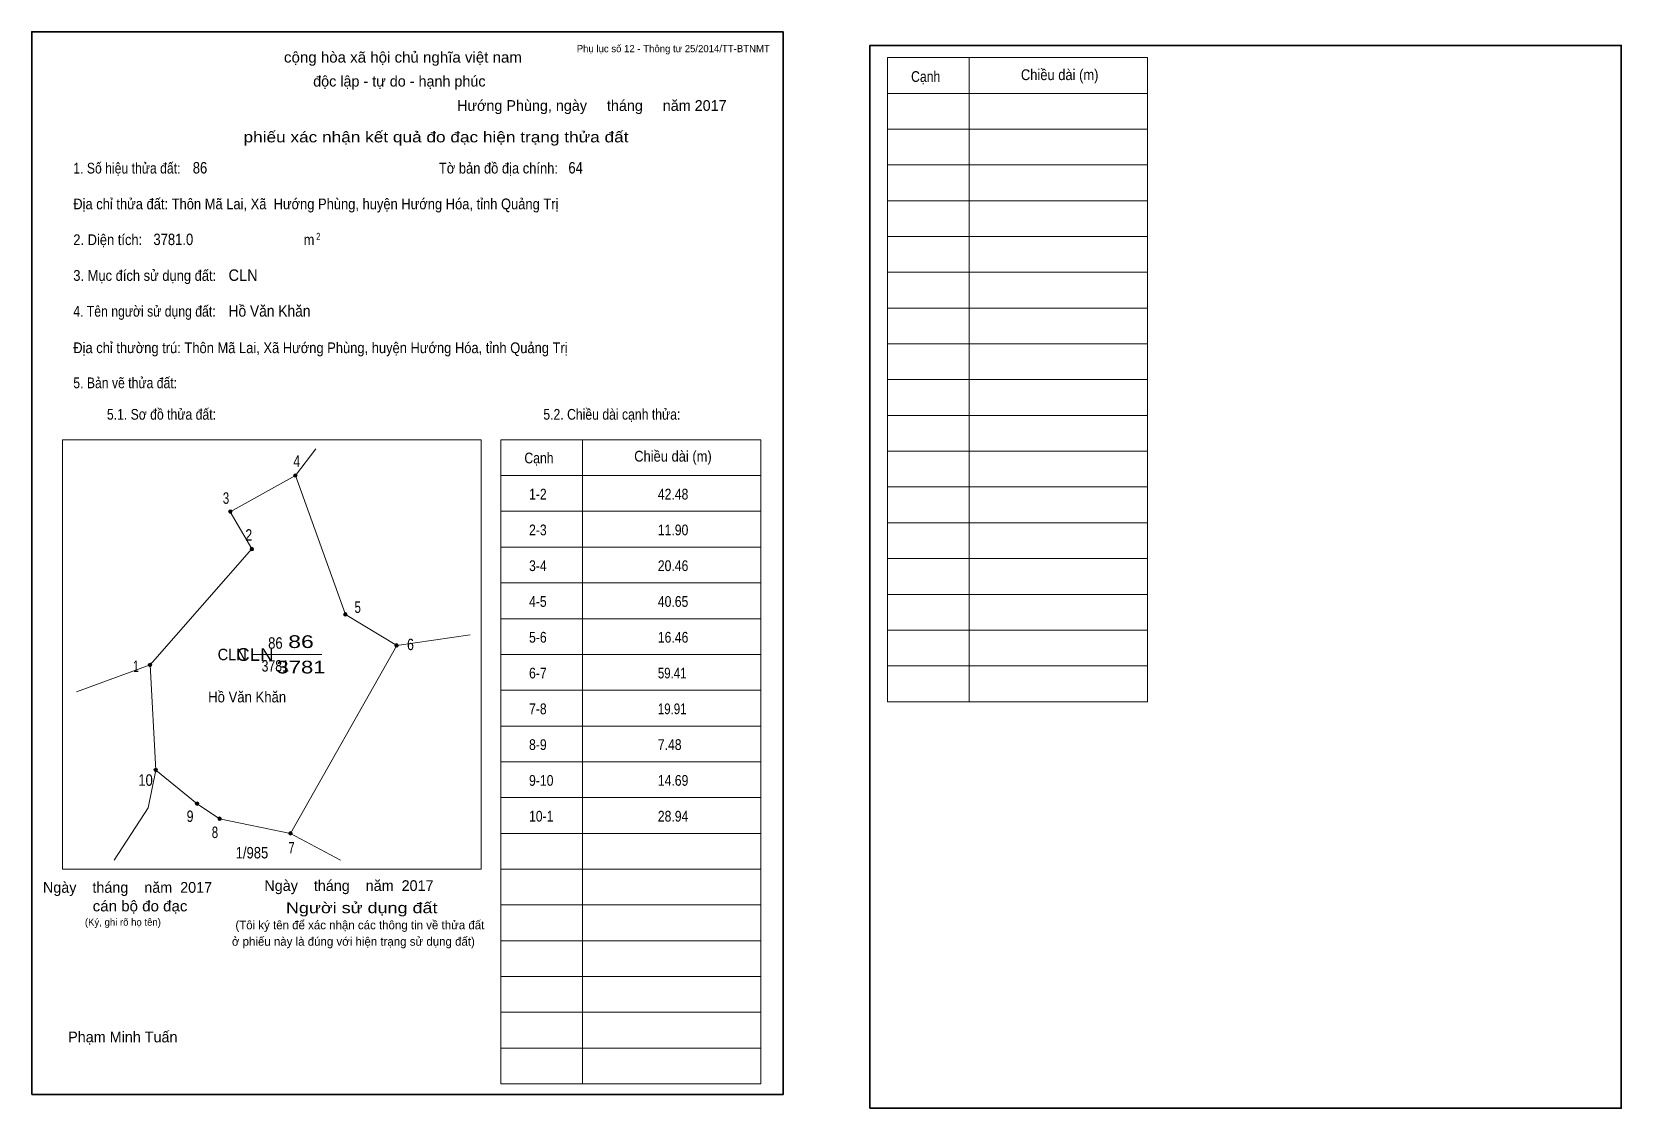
# Model space of a CAD drawing. Header units: centimetres. Extents: x 0 to 44.4, y -0.4 to 29.7.
import ezdxf
from ezdxf.enums import TextEntityAlignment as Align

# ---------------------------------------------------------------- set-up
doc = ezdxf.new("R2010")
doc.units = ezdxf.units.CM
doc.header["$LTSCALE"] = 0.12
for name, color, linetype in [('2', 7, 'Continuous'), ('3', 7, 'Continuous'), ('30', 7, 'Continuous'), ('34', 7, 'Continuous'), ('4', 7, 'Continuous'), ('5', 7, 'Continuous')]:
    doc.layers.add(name, color=color, linetype=linetype)
for name, color, linetype, lineweight in [('32', 7, 'Continuous', 13), ('33', 7, 'Continuous', 13), ('6', 7, 'Continuous', 13), ('63', 7, 'Continuous', 13), ('7', 7, 'Continuous', 13)]:
    doc.layers.add(name, color=color, linetype=linetype, lineweight=lineweight)

msp = doc.modelspace()

# ---------------------------------------------------------------- hatches: boundary and pattern name
at = {"layer": '32'}
for points in [[(7.4171, 17.3, 1), (7.3171, 17.3, 1)], [(5.6013, 16.2921, 1), (5.5013, 16.2921, 1)], [(6.2022, 15.2446, 1), (6.1022, 15.2446, 1)], [(8.8158, 13.4186, 1), (8.7158, 13.4186, 1)], [(10.244, 12.5517, 1), (10.144, 12.5517, 1)], [(3.356, 12.0056, 1), (3.256, 12.0056, 1)], [(3.5144, 9.0722, 1), (3.4144, 9.0722, 1)], [(4.6705, 8.1313, 1), (4.5705, 8.1313, 1)], [(5.3018, 7.7091, 1), (5.2018, 7.7091, 1)], [(7.2811, 7.3, 1), (7.1811, 7.3, 1)]]:
    msp.add_hatch(color=256, dxfattribs=at).paths.add_polyline_path(points)

# ---------------------------------------------------------------- linework, layer by layer
for centre in [(7.3671, 17.3), (5.5513, 16.2921), (6.1522, 15.2446), (8.7658, 13.4186), (10.194, 12.5517), (3.306, 12.0056), (3.4644, 9.0722), (4.6205, 8.1313), (5.2518, 7.7091), (7.2311, 7.3)]:
    msp.add_circle(centre, 0.05, dxfattribs=at)
at = {"layer": '33'}
msp.add_line((6.17, 12.3), (7.45, 12.3), dxfattribs=at)
at = {"layer": '6'}
for p, q in [((7.23, 7.3), (10.2, 12.55)), ((10.2, 12.55), (12.25, 12.85)), ((1.25, 11.26), (3.31, 12.01)), ((3.31, 12.01), (3.47, 9.07)), ((8.63, 6.55), (7.23, 7.3))]:
    msp.add_line(p, q, dxfattribs=at)
for points in [[(7.94, 18.05), (7.37, 17.3), (5.55, 16.29)], [(10.2, 12.55), (8.77, 13.42), (7.37, 17.3)], [(5.55, 16.29), (6.15, 15.25), (3.31, 12.01)], [(2.3, 6.55), (3.25, 8.01), (3.47, 9.07)], [(7.23, 7.3), (5.25, 7.71), (4.62, 8.13), (3.47, 9.07)]]:
    msp.add_lwpolyline(points, dxfattribs=at)
at = {"layer": '63'}
for p, q in [((23.92, 28.98), (31.19, 28.98)), ((23.92, 10.98), (23.92, 28.98)), ((26.2, 10.98), (26.2, 28.98)), ((31.19, 10.98), (31.19, 28.98)), ((23.92, 27.98), (31.19, 27.98)), ((23.92, 26.98), (31.19, 26.98)), ((23.92, 25.98), (31.19, 25.98)), ((23.92, 24.98), (31.19, 24.98)), ((23.92, 23.98), (31.19, 23.98)), ((23.92, 22.98), (31.19, 22.98)), ((23.92, 21.98), (31.19, 21.98)), ((23.92, 20.98), (31.19, 20.98)), ((23.92, 19.98), (31.19, 19.98)), ((23.92, 18.98), (31.19, 18.98)), ((0.86, 18.3), (12.56, 18.3)), ((0.86, 6.3), (0.86, 18.3)), ((12.56, 6.3), (12.56, 18.3)), ((13.11, 18.3), (20.38, 18.3)), ((13.11, 0.3), (13.11, 18.3)), ((15.39, 0.3), (15.39, 18.3)), ((20.38, 0.3), (20.38, 18.3)), ((23.92, 17.98), (31.19, 17.98)), ((13.11, 17.3), (20.38, 17.3)), ((23.92, 16.98), (31.19, 16.98)), ((13.11, 16.3), (20.38, 16.3)), ((23.92, 15.98), (31.19, 15.98)), ((13.11, 15.3), (20.38, 15.3)), ((23.92, 14.98), (31.19, 14.98)), ((13.11, 14.3), (20.38, 14.3)), ((23.92, 13.98), (31.19, 13.98)), ((13.11, 13.3), (20.38, 13.3)), ((23.92, 12.98), (31.19, 12.98)), ((13.11, 12.3), (20.38, 12.3)), ((23.92, 11.98), (31.19, 11.98)), ((13.11, 11.3), (20.38, 11.3)), ((23.92, 10.98), (31.19, 10.98)), ((13.11, 10.3), (20.38, 10.3)), ((13.11, 9.3), (20.38, 9.3)), ((13.11, 8.3), (20.38, 8.3)), ((13.11, 7.3), (20.38, 7.3)), ((0.86, 6.3), (12.56, 6.3)), ((13.11, 6.3), (20.38, 6.3)), ((13.11, 5.3), (20.38, 5.3)), ((13.11, 4.3), (20.38, 4.3)), ((13.11, 3.3), (20.38, 3.3)), ((13.11, 2.3), (20.38, 2.3)), ((13.11, 1.3), (20.38, 1.3)), ((13.11, 0.3), (20.38, 0.3))]:
    msp.add_line(p, q, dxfattribs=at)
at = {"layer": '63', "lineweight": 35}
for points in [[(0, 0), (0, 29.7), (21, 29.7), (21, 0)], [(23.43, -0.38), (23.43, 29.32), (44.43, 29.32), (44.43, -0.38)]]:
    msp.add_lwpolyline(points, close=True, dxfattribs=at)
at = {"layer": '7'}
msp.add_line((6.9, 12.3), (8.11, 12.3), dxfattribs=at)

# ---------------------------------------------------------------- texts
at = {"layer": '2', "width": 0.9}
msp.add_text('Hồ Văn Khăn', height=0.3045, dxfattribs=at).set_placement((6.02, 10.96), align=Align.CENTER)
at = {"layer": '3', "width": 1.1}
msp.add_text('CLN', height=0.3552, dxfattribs=at).set_placement((6.76, 12.12), align=Align.RIGHT)
at = {"layer": '30'}
for s, height, width, p in [('1-2', 0.3, 0.85, (13.9, 16.63)), ('42.48', 0.3, 0.85, (17.5, 16.63)), ('2-3', 0.3, 0.85, (13.9, 15.63)), ('11.90', 0.3, 0.85, (17.5, 15.63)), ('3-4', 0.3, 0.85, (13.9, 14.63)), ('20.46', 0.3, 0.85, (17.5, 14.63)), ('4-5', 0.3, 0.85, (13.9, 13.63)), ('40.65', 0.3, 0.85, (17.5, 13.63)), ('5-6', 0.3, 0.85, (13.9, 12.63)), ('16.46', 0.3, 0.85, (17.5, 12.63)), ('6-7', 0.3, 0.85, (13.9, 11.63)), ('59.41', 0.3, 0.8, (17.5, 11.63)), ('7-8', 0.3, 0.85, (13.9, 10.63)), ('19.91', 0.3, 0.8, (17.5, 10.63)), ('8-9', 0.3, 0.85, (13.9, 9.63)), ('7.48', 0.3, 0.85, (17.5, 9.63)), ('9-10', 0.3, 0.85, (13.9, 8.63)), ('14.69', 0.3, 0.85, (17.5, 8.63)), ('10-1', 0.3, 0.85, (13.9, 7.63)), ('28.94', 0.3, 0.85, (17.5, 7.63)), ('1/985', 0.32, 0.85, (5.7, 6.6))]:
    msp.add_text(s, height=height, dxfattribs=dict(at, width=width)).set_placement(p)
at = {"layer": '32'}
for s, width, p in [('4', 0.8, (7.405, 17.54)), ('3', 0.75, (5.43, 16.51)), ('2', 0.8, (6.065, 15.48)), ('5', 0.75, (9.11, 13.46)), ('6', 0.8, (10.585, 12.42)), ('1', 0.65, (2.91, 11.81)), ('10', 0.85, (3.18, 8.63)), ('9', 0.8, (4.425, 7.62)), ('8', 0.75, (5.12, 7.17)), ('7', 0.75, (7.26, 6.74))]:
    msp.add_text(s, height=0.32, dxfattribs=dict(at, width=width)).set_placement(p, align=Align.CENTER)
at = {"layer": '33', "width": 0.95}
msp.add_text('CLN', height=0.32, dxfattribs=at).set_placement((6.01, 12.14), align=Align.RIGHT)
at = {"layer": '33'}
for s, width, p in [('86', 0.85, (6.81, 12.46)), ('3781', 0.8, (6.805, 11.82))]:
    msp.add_text(s, height=0.32, dxfattribs=dict(at, width=width)).set_placement(p, align=Align.CENTER)
at = {"layer": '34'}
for s, width, p in [('86', 0.85, (4.5, 25.74)), ('64', 0.85, (15, 25.74)), ('3781.0', 0.85, (3.4, 23.74)), ('CLN', 0.95, (5.5, 22.74)), ('Hồ Văn Khăn', 0.9, (5.5, 21.74))]:
    msp.add_text(s, height=0.32, dxfattribs=dict(at, width=width)).set_placement(p)
at = {"layer": '4', "width": 1.35}
msp.add_text('86', height=0.3552, dxfattribs=at).set_placement((7.525, 12.48), align=Align.CENTER)
at = {"layer": '5', "width": 1.3}
msp.add_text('3781', height=0.3552, dxfattribs=at).set_placement((7.525, 11.77), align=Align.CENTER)
at = {"layer": '63'}
for s, height, p in [('Phụ lục số 12 - Thông tư 25/2014/TT-BTNMT', 0.2, (20.63, 29.13)), ('Ngày    tháng    năm  2017', 0.3, (5.04, 5.64)), ('Ngày    tháng    năm  2017', 0.3, (11.23, 5.69)), ('(Ký, ghi rõ họ tên)', 0.2, (3.61, 4.72))]:
    msp.add_text(s, height=height, dxfattribs=at).set_placement(p, align=Align.RIGHT)
at = {"layer": '63', "width": 1.05}
msp.add_text('cộng hòa xã hội chủ nghĩa việt nam', height=0.3, dxfattribs=at).set_placement((10.375, 28.84), align=Align.CENTER)
at = {"layer": '63'}
for s, height, p in [('độc lập - tự do - hạnh phúc', 0.3, (10.275, 28.17)), ('Hướng Phùng, ngày     tháng     năm 2017', 0.3, (15.655, 27.49)), ('(Tôi ký tên để xác nhận các thông tin về thửa đất ', 0.24, (9.215, 4.62)), ('ở phiếu này là đúng với hiện trạng sử dụng đất)', 0.24, (8.99, 4.16)), ('Phạm Minh Tuấn', 0.3, (2.545, 1.46))]:
    msp.add_text(s, height=height, dxfattribs=at).set_placement(p, align=Align.CENTER)
for s, height, width, p in [('Cạnh', 0.3, 0.85, (24.58, 28.3)), ('Chiều dài (m)', 0.3, 0.9, (27.65, 28.35)), ('1. Số hiệu thửa đất:', 0.3, 0.85, (1.16, 25.74)), ('Tờ bản đồ địa chính:', 0.3, 0.9, (11.38, 25.74)), ('Địa chỉ thửa đất: Thôn Mã Lai, Xã  Hướng Phùng, huyện Hướng Hóa, tỉnh Quảng Trị', 0.3, 0.9, (1.16, 24.74)), ('2. Diện tích:', 0.3, 0.9, (1.16, 23.74)), ('2', 0.2, 0.8, (7.95, 23.88)), ('m', 0.3, 0.9, (7.6, 23.74)), ('3. Mục đích sử dụng đất:', 0.3, 0.9, (1.16, 22.74)), ('4. Tên người sử dụng đất:', 0.3, 0.85, (1.16, 21.74)), ('Địa chỉ thường trú: Thôn Mã Lai, Xã Hướng Phùng, huyện Hướng Hóa, tỉnh Quảng Trị', 0.3, 0.9, (1.16, 20.72)), ('5. Bản vẽ thửa đất:', 0.3, 0.85, (1.16, 19.74)), ('5.1. Sơ đồ thửa đất:', 0.3, 0.85, (2.1, 18.86)), ('5.2. Chiều dài cạnh thửa:', 0.3, 0.85, (14.3, 18.86)), ('Cạnh', 0.3, 0.85, (13.77, 17.64)), ('Chiều dài (m)', 0.3, 0.9, (16.84, 17.69))]:
    msp.add_text(s, height=height, dxfattribs=dict(at, width=width)).set_placement(p)
for s, width, p in [('phiếu xác nhận kết quả đo đạc hiện trạng thửa đất', 1.2, (16.68, 26.61)), ('cán bộ đo đạc', 1.05, (4.35, 5.12)), ('Người sử dụng đất', 1.25, (11.34, 5.07))]:
    msp.add_text(s, height=0.3, dxfattribs=dict(at, width=width)).set_placement(p, align=Align.RIGHT)

doc.saveas('drawing.dxf')
